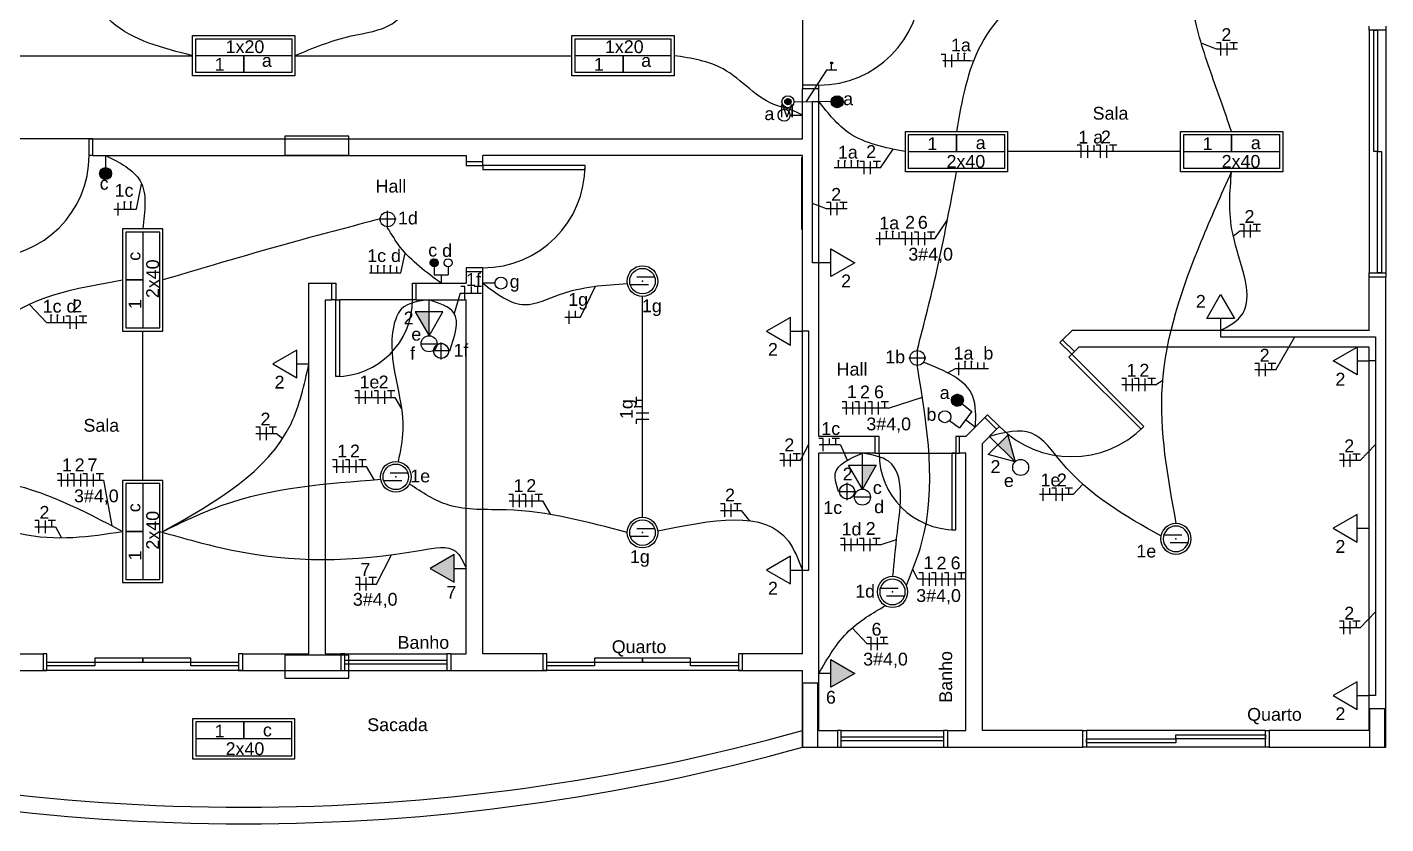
# Model space of a CAD drawing. Header units: millimetres. Extents: x 412 to 646, y 331 to 411.
# Drawn here: x 475.27 to 485.9, y 376.47 to 382.7 of the extents above; entities that cross this region are included whole.
import ezdxf
from ezdxf.enums import TextEntityAlignment as Align

# ---------------------------------------------------------------- set-up
doc = ezdxf.new("R2010")
doc.units = ezdxf.units.MM
for name, color, linetype in [('BASE', 8, 'Continuous'), ('Chamada', 4, 'Continuous'), ('E_LUMINO', 160, 'Continuous'), ('Elétrico', 5, 'Continuous'), ('Texto - Elétrica', 3, 'Continuous'), ('texto - elétrico', 3, 'Continuous')]:
    doc.layers.add(name, color=color, linetype=linetype)
doc.styles.add('ARIAL', font='arial.ttf')

# ---------------------------------------------------------------- blocks, each defined once
blk = doc.blocks.new('A$C3E3F6338')
for p, q in [((-0.067, -0.101), (-0.208, -0.101)), ((-0.017, -0.041), (-0.158, -0.041))]:
    blk.add_line(p, q)
for radius in [0.12, 0.1]:
    blk.add_circle((-0.113, -0.071), radius)
at = {"linetype": 'Continuous'}
blk.add_point((-0.113, -0.071), dxfattribs=at)

msp = doc.modelspace()

# ---------------------------------------------------------------- hatches: boundary and pattern name
at = {"layer": 'Elétrico'}
for points in [[(481.568682, 382.412827), (481.568682, 382.425327), (481.556182, 382.425327), (481.556182, 382.412827)], [(481.245573, 382.116346, 1), (481.195573, 382.116346, 1)], [(475.929395, 381.554016, 1), (475.835645, 381.554016, 1)], [(478.413187, 380.285089), (478.413189, 380.472585), (478.304937, 380.472584)], [(482.997291, 379.298804), (482.864711, 379.431383), (482.941257, 379.507927)], [(481.803231, 379.085089), (481.80323, 379.272585), (481.911481, 379.272584)]]:
    msp.add_hatch(color=256, dxfattribs=at).paths.add_polyline_path(points)
at = {"layer": 'Elétrico', "linetype": 'Continuous', "lineweight": -2}
for points in [[(481.605901, 382.163221), (481.605903, 382.116346), (481.559028, 382.116346), (481.559406, 382.12362), (481.563526, 382.136333), (481.568023, 382.144208), (481.573276, 382.150208), (481.58115, 382.156209), (481.5909, 382.160821), (481.600651, 382.162958), (481.605903, 382.162846)], [(481.605906, 382.163221), (481.605903, 382.116346), (481.652778, 382.116346), (481.652401, 382.12362), (481.648281, 382.136333), (481.643784, 382.144208), (481.638531, 382.150208), (481.630657, 382.156209), (481.620907, 382.160821), (481.611156, 382.162958), (481.605903, 382.162846)], [(481.605901, 382.069471), (481.605903, 382.116346), (481.559028, 382.116346), (481.559406, 382.109108), (481.563526, 382.096396), (481.568023, 382.088521), (481.573276, 382.08252), (481.58115, 382.076521), (481.5909, 382.071909), (481.600651, 382.069771), (481.605903, 382.069883)], [(481.605906, 382.069471), (481.605903, 382.116346), (481.652778, 382.116346), (481.652401, 382.109108), (481.648281, 382.096396), (481.643784, 382.088521), (481.638531, 382.08252), (481.630657, 382.076521), (481.620907, 382.071909), (481.611156, 382.069771), (481.605903, 382.069883)], [(478.45406, 380.887207), (478.451337, 380.887088), (478.448634, 380.886732), (478.445973, 380.886142), (478.443374, 380.885323), (478.440856, 380.88428), (478.438438, 380.883021), (478.43614, 380.881557), (478.433977, 380.879898), (478.431968, 380.878056), (478.430127, 380.876047), (478.428467, 380.873885), (478.427003, 380.871586), (478.425744, 380.869168), (478.424701, 380.86665), (478.423882, 380.864051), (478.423292, 380.86139), (478.422936, 380.858688), (478.422817, 380.855965), (478.422936, 380.853242), (478.423292, 380.85054), (478.423882, 380.847879), (478.424701, 380.845279), (478.425744, 380.842761), (478.427003, 380.840344), (478.428467, 380.838045), (478.430126, 380.835883), (478.431968, 380.833873), (478.433977, 380.832032), (478.43614, 380.830373), (478.438438, 380.828908), (478.440856, 380.82765), (478.443374, 380.826607), (478.445973, 380.825787), (478.448634, 380.825197), (478.451337, 380.824841), (478.45406, 380.824722), (478.454059, 380.855965)], [(478.45406, 380.824715), (478.456782, 380.824834), (478.459485, 380.825189), (478.462146, 380.825779), (478.464745, 380.826599), (478.467263, 380.827642), (478.469681, 380.8289), (478.471979, 380.830365), (478.474142, 380.832024), (478.476151, 380.833865), (478.477993, 380.835875), (478.479652, 380.838037), (478.481116, 380.840336), (478.482375, 380.842754), (478.483418, 380.845272), (478.484237, 380.847871), (478.484827, 380.850532), (478.485183, 380.853234), (478.485302, 380.855957), (478.485183, 380.85868), (478.484827, 380.861382), (478.484237, 380.864043), (478.483418, 380.866643), (478.482375, 380.869161), (478.481116, 380.871578), (478.479652, 380.873877), (478.477993, 380.876039), (478.476151, 380.878049), (478.474142, 380.87989), (478.471979, 380.881549), (478.469681, 380.883014), (478.467263, 380.884272), (478.464745, 380.885315), (478.462146, 380.886135), (478.459485, 380.886725), (478.456782, 380.887081), (478.45406, 380.8872), (478.454059, 380.855957)], [(482.583823, 379.752034), (482.5812, 379.748898), (482.578314, 379.746003), (482.575186, 379.74337), (482.571841, 379.741019), (482.568304, 379.738969), (482.564601, 379.737235), (482.560762, 379.735831), (482.556815, 379.734766), (482.55279, 379.73405), (482.548717, 379.733687), (482.544629, 379.73368), (482.540556, 379.73403), (482.536528, 379.734733), (482.532578, 379.735785), (482.528734, 379.737177), (482.525025, 379.738898), (482.521482, 379.740937), (482.518129, 379.743276), (482.514993, 379.745899), (482.512097, 379.748785), (482.509464, 379.751913), (482.507113, 379.755258), (482.505064, 379.758795), (482.50333, 379.762498), (482.501925, 379.766337), (482.500861, 379.770284), (482.500144, 379.774309), (482.499781, 379.778382), (482.499774, 379.78247), (482.500124, 379.786543), (482.500827, 379.790571), (482.501879, 379.794521), (482.503271, 379.798366), (482.504993, 379.802074), (482.507031, 379.805618), (482.50937, 379.80897), (482.546597, 379.780502)], [(482.509362, 379.808977), (482.511984, 379.812113), (482.51487, 379.815009), (482.517998, 379.817642), (482.521343, 379.819992), (482.52488, 379.822042), (482.528583, 379.823776), (482.532422, 379.825181), (482.536369, 379.826245), (482.540394, 379.826962), (482.544467, 379.827325), (482.548555, 379.827331), (482.552628, 379.826982), (482.556656, 379.826279), (482.560606, 379.825227), (482.56445, 379.823835), (482.568158, 379.822113), (482.571702, 379.820075), (482.575055, 379.817735), (482.578191, 379.815113), (482.581087, 379.812226), (482.58372, 379.809099), (482.58607, 379.805754), (482.58812, 379.802217), (482.589854, 379.798514), (482.591259, 379.794675), (482.592323, 379.790727), (482.59304, 379.786702), (482.593403, 379.78263), (482.59341, 379.778542), (482.59306, 379.774468), (482.592357, 379.770441), (482.591305, 379.76649), (482.589913, 379.762646), (482.588191, 379.758938), (482.586153, 379.755394), (482.583813, 379.752042), (482.546588, 379.780509)]]:
    msp.add_hatch(color=256, dxfattribs=at).paths.add_polyline_path(points)
at = {"layer": 'Elétrico'}
h = msp.add_hatch(color=256, dxfattribs=at)
h.paths.add_polyline_path([(478.60992, 378.572487), (478.422426, 378.464237), (478.560998, 378.384229), (478.609922, 378.384229)])
h.paths.add_polyline_path([(478.609922, 378.384229), (478.560998, 378.384229), (478.609923, 378.355982)])
h = msp.add_hatch(color=256, dxfattribs=at)
h.paths.add_polyline_path([(481.556498, 377.751551), (481.743993, 377.643301), (481.60542, 377.563294), (481.556496, 377.563294)])
h.paths.add_polyline_path([(481.556496, 377.563294), (481.60542, 377.563294), (481.556496, 377.535047)])

# ---------------------------------------------------------------- linework, layer by layer
at = {"layer": 'BASE'}
for p, q in [((481.333258, 383.076343), (481.333258, 382.216346)), ((481.333258, 381.826343), (481.333258, 382.216346)), ((481.463238, 382.216346), (481.333258, 382.216346)), ((481.463238, 379.496339), (481.463238, 382.216346)), ((475.783209, 381.826343), (474.923199, 381.826343)), ((475.783209, 381.826343), (481.333258, 381.826343)), ((475.783209, 381.696339), (475.783209, 381.826343)), ((475.783209, 381.696339), (478.70318, 381.696339)), ((478.70318, 381.696339), (478.70318, 381.646339)), ((478.83316, 381.646339), (478.70318, 381.646339)), ((481.333258, 381.696339), (478.83316, 381.696339)), ((478.83316, 381.646339), (478.83316, 381.696339)), ((481.32691, 381.680653), (481.32691, 381.116834)), ((481.333258, 377.796339), (481.333258, 381.696339)), ((481.333258, 377.796339), (481.333258, 381.696339)), ((478.70318, 380.786341), (478.70318, 380.696339)), ((478.83316, 380.786341), (478.70318, 380.786341)), ((478.83316, 377.796339), (478.83316, 380.786341)), ((477.473199, 377.796339), (477.473199, 380.696339)), ((477.473199, 380.696339), (477.65318, 380.696339)), ((477.65318, 380.566334), (477.65318, 380.696339)), ((478.31319, 380.696339), (478.70318, 380.696339)), ((478.31319, 380.566334), (478.31319, 380.696339)), ((485.768268, 380.326343), (485.768268, 380.746351)), ((485.768268, 380.746351), (485.898248, 380.746351)), ((485.898248, 377.066334), (485.898248, 380.746351)), ((477.60318, 377.796339), (477.60318, 380.566334)), ((477.60318, 380.566334), (477.65318, 380.566334)), ((478.31319, 380.566334), (477.71319, 380.566334)), ((478.31319, 380.566334), (478.70318, 380.566334)), ((478.70318, 377.796339), (478.70318, 380.566334)), ((483.369807, 380.252907), (483.443243, 380.326343)), ((485.768268, 380.326343), (483.443243, 380.326343)), ((483.461731, 380.160983), (483.369807, 380.252907)), ((483.461731, 380.160983), (483.497086, 380.196339)), ((485.768268, 380.196339), (483.497086, 380.196339)), ((485.768268, 377.196339), (485.768268, 380.196339)), ((482.613238, 379.496339), (482.761697, 379.644797)), ((482.853621, 379.552873), (482.761697, 379.644797)), ((481.903229, 379.496339), (481.463238, 379.496339)), ((481.903229, 379.366334), (481.903229, 379.496339)), ((482.613238, 379.496339), (482.563238, 379.496339)), ((482.563238, 379.366334), (482.563238, 379.496339)), ((482.743219, 379.442471), (482.853621, 379.552873)), ((482.743219, 377.196339), (482.743219, 379.442471)), ((481.463238, 377.196339), (481.463238, 379.366334)), ((481.903229, 379.366334), (481.463238, 379.366334)), ((481.903229, 379.366334), (482.563238, 379.366334)), ((482.613238, 379.366334), (482.563238, 379.366334)), ((482.613238, 377.196339), (482.613238, 379.366334)), ((481.463238, 377.196339), (481.463238, 379.066334)), ((474.873199, 377.796339), (475.393219, 377.796339)), ((475.393219, 377.796339), (475.393219, 377.666334)), ((476.953229, 377.796339), (477.473199, 377.796339)), ((476.953229, 377.796339), (476.953229, 377.666334)), ((477.60318, 377.796339), (477.723199, 377.796339)), ((477.723199, 377.796339), (477.723199, 377.666334)), ((478.583209, 377.796339), (478.70318, 377.796339)), ((478.583209, 377.796339), (478.583209, 377.666334)), ((479.303229, 377.796339), (478.83316, 377.796339)), ((479.303229, 377.796339), (479.303229, 377.666334)), ((481.333258, 377.796339), (480.863238, 377.796339)), ((480.863238, 377.796339), (480.863238, 377.666334)), ((474.548199, 377.666334), (475.393219, 377.666334)), ((476.953229, 377.666334), (475.393219, 377.666334)), ((476.953229, 377.666334), (477.723199, 377.666334)), ((478.583209, 377.666334), (479.303229, 377.666334)), ((480.863238, 377.666334), (479.303229, 377.666334)), ((480.863238, 377.666334), (481.333258, 377.666334)), ((481.333258, 377.066334), (481.333258, 377.666334)), ((481.333258, 377.066334), (481.333258, 377.666334)), ((481.463238, 377.196339), (481.608258, 377.196339)), ((481.608258, 377.196339), (481.608258, 377.066334)), ((482.468268, 377.196339), (482.613238, 377.196339)), ((482.468268, 377.196339), (482.468268, 377.066334)), ((483.525738, 377.196339), (482.743219, 377.196339)), ((483.525738, 377.196339), (483.525738, 377.066334)), ((485.768268, 377.196339), (484.985748, 377.196339)), ((484.985748, 377.196339), (484.985748, 377.066334)), ((481.333258, 377.066334), (481.608258, 377.066334)), ((482.468268, 377.066334), (483.525738, 377.066334)), ((484.985748, 377.066334), (485.898248, 377.066334))]:
    msp.add_line(p, q, dxfattribs=at)
at = {"layer": 'BASE', "linetype": 'Continuous'}
for p, q in [((485.768268, 382.676343), (485.768268, 380.776343)), ((485.898248, 382.676343), (485.898248, 380.776343)), ((477.75318, 377.796339), (478.55318, 377.796339)), ((477.75318, 377.666334), (478.55318, 377.666334)), ((481.638238, 377.196339), (482.438238, 377.196339)), ((484.955768, 377.196339), (483.555768, 377.196339)), ((481.638238, 377.066334), (482.438238, 377.066334)), ((484.955768, 377.066334), (483.555768, 377.066334))]:
    msp.add_line(p, q, dxfattribs=at)
for points in [[(485.898248, 382.706348), (485.898248, 382.676343), (485.768268, 382.676343), (485.768268, 382.706348)], [(481.463238, 382.216346), (481.463238, 382.246339), (481.333258, 382.246339), (481.333258, 382.216346)], [(475.783209, 381.696339), (475.75318, 381.696339), (475.75318, 381.826343), (475.783209, 381.826343)], [(478.70318, 381.646339), (478.70318, 381.616334), (478.83316, 381.616334), (478.83316, 381.646339)], [(478.83316, 380.786341), (478.83316, 380.816334), (478.70318, 380.816334), (478.70318, 380.786341)], [(485.768268, 380.746351), (485.768268, 380.776343), (485.898248, 380.776343), (485.898248, 380.746351)], [(477.65318, 380.696339), (477.68316, 380.696339), (477.68316, 380.566334), (477.65318, 380.566334)], [(478.31319, 380.566334), (478.28316, 380.566334), (478.28316, 380.696339), (478.31319, 380.696339)], [(483.369821, 380.252893), (483.348604, 380.231677), (483.440514, 380.139767), (483.461731, 380.160983)], [(482.853621, 379.552873), (482.874829, 379.574081), (482.782919, 379.665991), (482.761711, 379.644783)], [(481.903229, 379.366334), (481.933258, 379.366334), (481.933258, 379.496339), (481.903229, 379.496339)], [(482.563238, 379.496339), (482.533258, 379.496339), (482.533258, 379.366334), (482.563238, 379.366334)], [(475.393219, 377.666334), (475.423199, 377.666334), (475.423199, 377.796339), (475.393219, 377.796339)], [(476.953229, 377.796339), (476.923199, 377.796339), (476.923199, 377.666334), (476.953229, 377.666334)], [(477.723199, 377.666334), (477.75318, 377.666334), (477.75318, 377.796339), (477.723199, 377.796339)], [(478.583209, 377.796339), (478.55318, 377.796339), (478.55318, 377.666334), (478.583209, 377.666334)], [(479.303229, 377.666334), (479.333209, 377.666334), (479.333209, 377.796339), (479.303229, 377.796339)], [(480.863238, 377.796339), (480.833209, 377.796339), (480.833209, 377.666334), (480.863238, 377.666334)], [(481.608258, 377.066334), (481.638238, 377.066334), (481.638238, 377.196339), (481.608258, 377.196339)], [(482.468268, 377.196339), (482.438238, 377.196339), (482.438238, 377.066334), (482.468268, 377.066334)], [(483.525738, 377.196339), (483.555768, 377.196339), (483.555768, 377.066334), (483.525738, 377.066334)], [(484.985748, 377.066334), (484.955768, 377.066334), (484.955768, 377.196339), (484.985748, 377.196339)]]:
    msp.add_lwpolyline(points, dxfattribs=at)
for points in [[(485.833258, 382.676343), (485.833258, 381.726343), (485.803277, 381.726343), (485.803277, 382.676343), (485.833258, 382.676343)], [(485.863238, 381.726343), (485.863238, 380.776343), (485.833258, 380.776343), (485.833258, 381.726343), (485.863238, 381.726343)], [(478.83316, 381.616334), (478.83316, 381.586341), (479.63316, 381.586341), (479.63316, 381.616334), (478.83316, 381.616334)], [(477.68316, 380.566334), (477.71319, 380.566334), (477.71319, 379.966334), (477.68316, 379.966334), (477.68316, 380.566334)], [(483.440514, 380.139767), (483.419306, 380.118559), (483.984992, 379.552873), (484.0062, 379.574081), (483.440514, 380.139767)], [(482.533258, 379.366334), (482.503229, 379.366334), (482.503229, 378.766334), (482.533258, 378.766334), (482.533258, 379.366334)], [(475.423199, 377.731336), (475.798199, 377.731336), (475.798199, 377.701331), (475.423199, 377.701331), (475.423199, 377.731336)], [(475.798199, 377.731336), (476.173199, 377.731336), (476.173199, 377.761341), (475.798199, 377.761341), (475.798199, 377.731336)], [(476.173199, 377.731336), (476.548199, 377.731336), (476.548199, 377.761341), (476.173199, 377.761341), (476.173199, 377.731336)], [(476.548199, 377.731336), (476.923199, 377.731336), (476.923199, 377.701331), (476.548199, 377.701331), (476.548199, 377.731336)], [(477.75318, 377.746339), (478.55318, 377.746339), (478.55318, 377.716334), (477.75318, 377.716334), (477.75318, 377.746339)], [(479.333209, 377.731336), (479.708209, 377.731336), (479.708209, 377.701331), (479.333209, 377.701331), (479.333209, 377.731336)], [(479.708209, 377.731336), (480.083209, 377.731336), (480.083209, 377.761341), (479.708209, 377.761341), (479.708209, 377.731336)], [(480.083209, 377.731336), (480.458209, 377.731336), (480.458209, 377.761341), (480.083209, 377.761341), (480.083209, 377.731336)], [(480.458209, 377.731336), (480.833209, 377.731336), (480.833209, 377.701331), (480.458209, 377.701331), (480.458209, 377.731336)], [(481.638238, 377.146339), (482.438238, 377.146339), (482.438238, 377.116334), (481.638238, 377.116334), (481.638238, 377.146339)], [(484.955768, 377.131336), (484.255768, 377.131336), (484.255768, 377.161341), (484.955768, 377.161341), (484.955768, 377.131336)], [(484.255768, 377.101331), (483.555768, 377.101331), (483.555768, 377.131336), (484.255768, 377.131336), (484.255768, 377.101331)]]:
    msp.add_lwpolyline(points, close=True, dxfattribs=at)
at = {"layer": 'BASE'}
for points in [[(477.784729, 381.697334), (477.784729, 381.772334), (477.784729, 381.847334), (477.534729, 381.847334), (477.284729, 381.847334), (477.284729, 381.772334), (477.284729, 381.697334), (477.534729, 381.697334), (477.784729, 381.697334)], [(477.784729, 377.606334), (477.784729, 377.696334), (477.784729, 377.786334), (477.534729, 377.786334), (477.284729, 377.786334), (477.284729, 377.696334), (477.284729, 377.606334), (477.534729, 377.606334), (477.784729, 377.606334)], [(481.335228, 377.066334), (481.395228, 377.066334), (481.455228, 377.066334), (481.455228, 377.316334), (481.455228, 377.566334), (481.395228, 377.566334), (481.335228, 377.566334), (481.335228, 377.316334), (481.335228, 377.066334)], [(485.770728, 377.066334), (485.830728, 377.066334), (485.890728, 377.066334), (485.890728, 377.216334), (485.890728, 377.366334), (485.830728, 377.366334), (485.770728, 377.366334), (485.770728, 377.216334), (485.770728, 377.066334)]]:
    msp.add_lwpolyline(points, close=True, dxfattribs=at)
at = {"layer": 'BASE', "linetype": 'Continuous'}
for centre, radius, start, end in [((481.463238, 383.046339), 0.8, 270, 0), ((474.95318, 381.696339), 0.8, 270, 0), ((478.83316, 381.616334), 0.8, 270, 0), ((477.68316, 380.566334), 0.6, 270, 0), ((483.440514, 380.139767), 0.8, 225, 315), ((482.533258, 379.366334), 0.6, 180, 270)]:
    msp.add_arc(centre, radius, start, end, dxfattribs=at)
at = {"layer": 'BASE'}
for centre, radius, start, end in [((476.963238, 392.810318), 16.213989, 254.3642011, 285.6357989), ((476.963238, 392.680555), 16.214226, 254.364441, 285.635559)]:
    msp.add_arc(centre, radius, start, end, dxfattribs=at)
at = {"layer": 'Chamada'}
for p, q in [((484.574531, 382.527001), (484.453759, 382.574865)), ((481.521808, 382.362805), (481.363238, 382.116695)), ((482.643574, 382.436711), (482.673668, 382.438852)), ((481.945847, 381.598117), (482.044154, 381.744939)), ((476.124559, 381.275468), (476.164468, 381.471843)), ((481.521808, 381.277324), (481.413238, 381.320352)), ((482.370035, 381.04437), (482.468343, 381.191191)), ((484.755377, 381.10431), (484.705016, 381.062896)), ((478.190876, 380.776495), (478.227113, 380.932444)), ((479.598674, 380.42938), (479.715398, 380.672373)), ((478.654999, 380.619329), (478.609162, 380.459811)), ((475.419286, 380.389359), (475.284016, 380.531491)), ((485.03663, 380.01905), (485.187011, 380.276343)), ((482.530239, 380.025711), (482.470746, 379.994736)), ((484.097492, 379.90131), (484.153255, 379.938504)), ((478.145073, 379.803107), (478.197407, 379.714276)), ((482.007464, 379.718304), (482.272562, 379.803553)), ((477.219498, 379.519396), (477.267896, 379.481069)), ((481.319069, 379.311179), (481.383258, 379.436363)), ((481.63193, 379.431178), (481.685056, 379.310784)), ((485.698478, 379.30957), (485.818268, 379.433311)), ((477.920816, 379.263057), (477.983863, 379.156043)), ((475.866845, 379.154611), (475.930266, 378.798878)), ((483.451866, 379.04246), (483.528414, 379.12278)), ((483.451866, 379.04246), (483.528414, 379.12278)), ((479.300038, 378.99272), (479.363085, 378.885706)), ((480.854809, 378.918686), (480.917856, 378.8385)), ((475.490038, 378.789241), (475.538436, 378.705091)), ((481.942271, 378.649413), (482.070168, 378.692082)), ((478.001024, 378.342595), (478.1182, 378.571119)), ((482.237829, 378.379614), (482.197353, 378.456748)), ((485.698478, 378.000885), (485.818268, 378.124625)), ((481.841607, 377.874831), (481.72443, 377.999592))]:
    msp.add_line(p, q, dxfattribs=at)
at = {"layer": 'Chamada', "linetype": 'Continuous'}
for p, q in [((484.737024, 382.527001), (484.574531, 382.527001)), ((481.603055, 382.362805), (481.521808, 382.362805)), ((482.643574, 382.436711), (482.432919, 382.436711)), ((481.945847, 381.598117), (481.583353, 381.598117)), ((475.946293, 381.275468), (476.124559, 381.275468)), ((481.684302, 381.277324), (481.521808, 381.277324)), ((484.917871, 381.10431), (484.755377, 381.10431)), ((482.370035, 381.04437), (481.907542, 381.04437)), ((477.947058, 380.776495), (478.190876, 380.776495)), ((478.654999, 380.619329), (478.823085, 380.619329)), ((475.419286, 380.389359), (475.734836, 380.389359)), ((479.47483, 380.42938), (479.598674, 380.42938)), ((482.790088, 380.025711), (482.530239, 380.025711)), ((485.03663, 380.01905), (484.874136, 380.01905)), ((484.097492, 379.90131), (483.833133, 379.90131)), ((477.832579, 379.803107), (478.145073, 379.803107)), ((482.007464, 379.718304), (481.64497, 379.718304)), ((477.057005, 379.519396), (477.219498, 379.519396)), ((481.63193, 379.431178), (481.466168, 379.431178)), ((477.660032, 379.263057), (477.920816, 379.263057)), ((481.156575, 379.311179), (481.319069, 379.311179)), ((485.698478, 379.30957), (485.535984, 379.30957)), ((475.506062, 379.154611), (475.866845, 379.154611)), ((479.039254, 378.99272), (479.300038, 378.99272)), ((483.451866, 379.04246), (483.189372, 379.04246)), ((483.451866, 379.04246), (483.189372, 379.04246)), ((480.692315, 378.918686), (480.854809, 378.918686)), ((475.327544, 378.789241), (475.490038, 378.789241)), ((481.942271, 378.649413), (481.631861, 378.649413)), ((477.83853, 378.342595), (478.001024, 378.342595)), ((482.606853, 378.379614), (482.237829, 378.379614)), ((485.698478, 378.000885), (485.535984, 378.000885)), ((482.0041, 377.874831), (481.841607, 377.874831))]:
    msp.add_line(p, q, dxfattribs=at)
at = {"layer": 'E_LUMINO'}
for p, q in [((478.155015, 381.196339), (478.021364, 381.196339)), ((478.08819, 381.129513), (478.08819, 381.263164)), ((478.08819, 381.129513), (478.08819, 381.263164)), ((478.50754, 380.099508), (478.50754, 380.233159)), ((478.50754, 380.099508), (478.50754, 380.233159)), ((478.574365, 380.166334), (478.440714, 380.166334)), ((482.167053, 380.111341), (482.300704, 380.111341)), ((482.233878, 380.044516), (482.233878, 380.178167)), ((482.233878, 380.044516), (482.233878, 380.178167)), ((481.617053, 379.066334), (481.750704, 379.066334)), ((481.683878, 378.999508), (481.683878, 379.133159)), ((481.683878, 378.999508), (481.683878, 379.133159))]:
    msp.add_line(p, q, dxfattribs=at)
for points in [[(477.363238, 382.318843), (476.563238, 382.318843), (476.563238, 382.633843), (477.363238, 382.633843)], [(477.338238, 382.343843), (476.588238, 382.343843), (476.588238, 382.608843), (477.338238, 382.608843)], [(480.330743, 382.318843), (479.530743, 382.318843), (479.530743, 382.633843), (480.330743, 382.633843)], [(480.305743, 382.343843), (479.555743, 382.343843), (479.555743, 382.608843), (480.305743, 382.608843)], [(482.139496, 381.883843), (482.939496, 381.883843), (482.939496, 381.568843), (482.139496, 381.568843)], [(482.164496, 381.858843), (482.914496, 381.858843), (482.914496, 381.593843), (482.164496, 381.593843)], [(484.29201, 381.883843), (485.09201, 381.883843), (485.09201, 381.568843), (484.29201, 381.568843)], [(484.31701, 381.858843), (485.06701, 381.858843), (485.06701, 381.593843), (484.31701, 381.593843)], [(476.015699, 381.121339), (476.015699, 380.321339), (476.330699, 380.321339), (476.330699, 381.121339)], [(476.040699, 381.096339), (476.040699, 380.346339), (476.305699, 380.346339), (476.305699, 381.096339)], [(476.015699, 379.15384), (476.015699, 378.35384), (476.330699, 378.35384), (476.330699, 379.15384)], [(476.040699, 379.12884), (476.040699, 378.37884), (476.305699, 378.37884), (476.305699, 379.12884)], [(477.363238, 377.288832), (476.563238, 377.288832), (476.563238, 376.973832), (477.363238, 376.973832)], [(477.338238, 377.263832), (476.588238, 377.263832), (476.588238, 376.998832), (477.338238, 376.998832)]]:
    msp.add_lwpolyline(points, close=True, dxfattribs=at)
for points in [[(477.338238, 382.476343), (476.963238, 382.476343), (476.963238, 382.343843), (476.963238, 382.476343), (476.588238, 382.476343)], [(480.305743, 382.476343), (479.930743, 382.476343), (479.930743, 382.343843), (479.930743, 382.476343), (479.555743, 382.476343)], [(482.164496, 381.726343), (482.539496, 381.726343), (482.539496, 381.858843), (482.539496, 381.726343), (482.914496, 381.726343)], [(484.31701, 381.726343), (484.69201, 381.726343), (484.69201, 381.858843), (484.69201, 381.726343), (485.06701, 381.726343)], [(476.173199, 381.096339), (476.173199, 380.721339), (476.040699, 380.721339), (476.173199, 380.721339), (476.173199, 380.346339)], [(476.173199, 379.12884), (476.173199, 378.75384), (476.040699, 378.75384), (476.173199, 378.75384), (476.173199, 378.37884)], [(477.338238, 377.131332), (476.963238, 377.131332), (476.963238, 377.263832), (476.963238, 377.131332), (476.588238, 377.131332)]]:
    msp.add_lwpolyline(points, dxfattribs=at)
for centre in [(478.08819, 381.196339), (478.088834, 381.196339), (478.50754, 380.166334), (478.508185, 380.166334), (482.233234, 380.111341), (482.233878, 380.111341), (481.683234, 379.066334), (481.683878, 379.066334)]:
    msp.add_circle(centre, 0.058005, dxfattribs=at)
at = {"layer": 'Elétrico', "linetype": 'Continuous'}
for p, q in [((484.607861, 382.577001), (484.574531, 382.577001)), ((484.607861, 382.477001), (484.607861, 382.577001)), ((484.657861, 382.477001), (484.657861, 382.577001)), ((484.737024, 382.577001), (484.678697, 382.577001)), ((484.707861, 382.527001), (484.707861, 382.577001)), ((482.452496, 382.486711), (482.419166, 382.486711)), ((482.452496, 382.386711), (482.452496, 382.486711)), ((482.502496, 382.386711), (482.502496, 382.486711)), ((482.552496, 382.436688), (482.552496, 382.486711)), ((482.602496, 382.436666), (482.602496, 382.486688)), ((481.562432, 382.362805), (481.562432, 382.412827)), ((483.515753, 381.776343), (483.482423, 381.776343)), ((483.515753, 381.676343), (483.515753, 381.776343)), ((483.565753, 381.676343), (483.565753, 381.776343)), ((483.615753, 381.726343), (483.615753, 381.776343)), ((483.665753, 381.776343), (483.632423, 381.776343)), ((483.665753, 381.676343), (483.665753, 381.776343)), ((483.715753, 381.676343), (483.715753, 381.776343)), ((483.794917, 381.776343), (483.736589, 381.776343)), ((483.765753, 381.726343), (483.765753, 381.776343)), ((481.616683, 381.598117), (481.616683, 381.64814)), ((481.666683, 381.598095), (481.666683, 381.648117)), ((481.716683, 381.598117), (481.716683, 381.64814)), ((481.766683, 381.598095), (481.766683, 381.648117)), ((481.816683, 381.648117), (481.783353, 381.648117)), ((481.816683, 381.548117), (481.816683, 381.648117)), ((481.866683, 381.548117), (481.866683, 381.648117)), ((481.945847, 381.648117), (481.887519, 381.648117)), ((481.916683, 381.598117), (481.916683, 381.648117)), ((475.979623, 381.225468), (475.979623, 381.325468)), ((476.029623, 381.275468), (476.029623, 381.325468)), ((476.029623, 381.275468), (476.029623, 381.325468)), ((476.079623, 381.275468), (476.079623, 381.325468)), ((481.555138, 381.327324), (481.521808, 381.327324)), ((481.555138, 381.227324), (481.555138, 381.327324)), ((481.605138, 381.227324), (481.605138, 381.327324)), ((481.684302, 381.327324), (481.625975, 381.327324)), ((481.655138, 381.277324), (481.655138, 381.327324)), ((481.940872, 380.99437), (481.940872, 381.09437)), ((481.990872, 381.04437), (481.990872, 381.094392)), ((482.040872, 381.044347), (482.040872, 381.09437)), ((482.090872, 381.044347), (482.090872, 381.09437)), ((482.140872, 381.09437), (482.107542, 381.09437)), ((482.140872, 380.99437), (482.140872, 381.09437)), ((482.190872, 380.99437), (482.190872, 381.09437)), ((482.240872, 381.09437), (482.207542, 381.09437)), ((482.240872, 380.99437), (482.240872, 381.09437)), ((482.290872, 380.99437), (482.290872, 381.09437)), ((482.370035, 381.09437), (482.311708, 381.09437)), ((482.340872, 381.04437), (482.340872, 381.09437)), ((484.788707, 381.15431), (484.755377, 381.15431)), ((484.788707, 381.05431), (484.788707, 381.15431)), ((484.838707, 381.05431), (484.838707, 381.15431)), ((484.917871, 381.15431), (484.859543, 381.15431)), ((484.888707, 381.10431), (484.888707, 381.15431)), ((481.556987, 380.856342), (481.463238, 380.856342)), ((477.961687, 380.776495), (477.961687, 380.826495)), ((478.011687, 380.776495), (478.011687, 380.826495)), ((478.061687, 380.776495), (478.061687, 380.826495)), ((478.111687, 380.776495), (478.111687, 380.826495)), ((478.161687, 380.776495), (478.161687, 380.826495)), ((478.693921, 380.669329), (478.660591, 380.669329)), ((478.693921, 380.569329), (478.693921, 380.669329)), ((478.743921, 380.619329), (478.743921, 380.669329)), ((478.823085, 380.669329), (478.764757, 380.669329)), ((478.793921, 380.619329), (478.793921, 380.669329)), ((478.413187, 380.285089), (478.41319, 380.566334)), ((475.455672, 380.389359), (475.455672, 380.439359)), ((475.505672, 380.389359), (475.505672, 380.439359)), ((475.555672, 380.389359), (475.555672, 380.439359)), ((475.605672, 380.439359), (475.572342, 380.439359)), ((475.605672, 380.339359), (475.605672, 380.439359)), ((475.655672, 380.339359), (475.655672, 380.439359)), ((475.734836, 380.439359), (475.676508, 380.439359)), ((475.705672, 380.389359), (475.705672, 380.439359)), ((479.50816, 380.37938), (479.50816, 380.47938)), ((479.55816, 380.42938), (479.55816, 380.47938)), ((484.605756, 380.420092), (484.605756, 380.326343)), ((481.239509, 380.32057), (481.333258, 380.32057)), ((477.379451, 380.064478), (477.473199, 380.064478)), ((482.556758, 379.975711), (482.556758, 380.075711)), ((482.606758, 380.025711), (482.606758, 380.075734)), ((482.656758, 380.025689), (482.656758, 380.075711)), ((482.706758, 380.025689), (482.706758, 380.075711)), ((482.756758, 380.025689), (482.756758, 380.075711)), ((484.907466, 380.06905), (484.874136, 380.06905)), ((484.907466, 379.96905), (484.907466, 380.06905)), ((484.957466, 379.96905), (484.957466, 380.06905)), ((485.03663, 380.06905), (484.978302, 380.06905)), ((485.007466, 380.01905), (485.007466, 380.06905)), ((485.674519, 380.087653), (485.768268, 380.087653)), ((483.866463, 379.95131), (483.833133, 379.95131)), ((483.866463, 379.85131), (483.866463, 379.95131)), ((483.916463, 379.85131), (483.916463, 379.95131)), ((483.966463, 379.95131), (483.933133, 379.95131)), ((483.966463, 379.85131), (483.966463, 379.95131)), ((484.016463, 379.85131), (484.016463, 379.95131)), ((484.095627, 379.95131), (484.037299, 379.95131)), ((484.066463, 379.90131), (484.066463, 379.95131)), ((477.865909, 379.853107), (477.832579, 379.853107)), ((477.865909, 379.753107), (477.865909, 379.853107)), ((477.915909, 379.753107), (477.915909, 379.853107)), ((477.965909, 379.803107), (477.965909, 379.853107)), ((478.015909, 379.853107), (477.982579, 379.853107)), ((478.015909, 379.753107), (478.015909, 379.853107)), ((478.065909, 379.753107), (478.065909, 379.853107)), ((478.145073, 379.853107), (478.086745, 379.853107)), ((478.115909, 379.803107), (478.115909, 379.853107)), ((480.033209, 379.808004), (480.033209, 379.749676)), ((480.083209, 379.77884), (480.033209, 379.77884)), ((480.083209, 379.72884), (480.033209, 379.72884)), ((481.6783, 379.768304), (481.64497, 379.768304)), ((481.6783, 379.668304), (481.6783, 379.768304)), ((481.7283, 379.668304), (481.7283, 379.768304)), ((481.7783, 379.768304), (481.74497, 379.768304)), ((481.7783, 379.668304), (481.7783, 379.768304)), ((481.8283, 379.668304), (481.8283, 379.768304)), ((481.8783, 379.768304), (481.84497, 379.768304)), ((481.8783, 379.668304), (481.8783, 379.768304)), ((481.9283, 379.668304), (481.9283, 379.768304)), ((482.007464, 379.768304), (481.949136, 379.768304)), ((481.9783, 379.718304), (481.9783, 379.768304)), ((480.133209, 379.67884), (480.033209, 379.67884)), ((480.133209, 379.62884), (480.033209, 379.62884)), ((480.033209, 379.62884), (480.033209, 379.59551)), ((477.090335, 379.569396), (477.057005, 379.569396)), ((477.090335, 379.469396), (477.090335, 379.569396)), ((477.140335, 379.469396), (477.140335, 379.569396)), ((477.219498, 379.569396), (477.161171, 379.569396)), ((477.190335, 379.519396), (477.190335, 379.569396)), ((481.495332, 379.481178), (481.462002, 379.481178)), ((481.495332, 379.381178), (481.495332, 379.481178)), ((481.545332, 379.431178), (481.545332, 379.481178)), ((481.624495, 379.481178), (481.566168, 379.481178)), ((481.595332, 379.431178), (481.595332, 379.481178)), ((482.997291, 379.298804), (482.79842, 379.497672)), ((477.691652, 379.313057), (477.658322, 379.313057)), ((477.691652, 379.213057), (477.691652, 379.313057)), ((477.741652, 379.213057), (477.741652, 379.313057)), ((477.791652, 379.313057), (477.758322, 379.313057)), ((477.791652, 379.213057), (477.791652, 379.313057)), ((477.841652, 379.213057), (477.841652, 379.313057)), ((477.920816, 379.313057), (477.862488, 379.313057)), ((477.891652, 379.263057), (477.891652, 379.313057)), ((481.189905, 379.361179), (481.156575, 379.361179)), ((481.189905, 379.261179), (481.189905, 379.361179)), ((481.239905, 379.261179), (481.239905, 379.361179)), ((481.319069, 379.361179), (481.260742, 379.361179)), ((481.289905, 379.311179), (481.289905, 379.361179)), ((481.803231, 379.085089), (481.803229, 379.366334)), ((485.569314, 379.35957), (485.535984, 379.35957)), ((485.569314, 379.25957), (485.569314, 379.35957)), ((485.619314, 379.25957), (485.619314, 379.35957)), ((485.698478, 379.35957), (485.64015, 379.35957)), ((485.669314, 379.30957), (485.669314, 379.35957)), ((475.537681, 379.204611), (475.504351, 379.204611)), ((475.537681, 379.104611), (475.537681, 379.204611)), ((475.587681, 379.104611), (475.587681, 379.204611)), ((475.637681, 379.204611), (475.604351, 379.204611)), ((475.637681, 379.104611), (475.637681, 379.204611)), ((475.687681, 379.104611), (475.687681, 379.204611)), ((475.737681, 379.204611), (475.704351, 379.204611)), ((475.737681, 379.104611), (475.737681, 379.204611)), ((475.787681, 379.104611), (475.787681, 379.204611)), ((475.866845, 379.204611), (475.808518, 379.204611)), ((475.837681, 379.154611), (475.837681, 379.204611)), ((483.218536, 378.99246), (483.218536, 379.09246)), ((483.218536, 379.04246), (483.218536, 379.09246)), ((483.268536, 379.04246), (483.268536, 379.09246)), ((483.318536, 379.09246), (483.285206, 379.09246)), ((483.318536, 378.99246), (483.318536, 379.09246)), ((483.318536, 378.99246), (483.318536, 379.09246)), ((483.368536, 378.99246), (483.368536, 379.09246)), ((483.368536, 379.04246), (483.368536, 379.09246)), ((483.4477, 379.09246), (483.389372, 379.09246)), ((483.418536, 379.04246), (483.418536, 379.09246)), ((479.070874, 379.04272), (479.037544, 379.04272)), ((479.070874, 378.94272), (479.070874, 379.04272)), ((479.120874, 378.94272), (479.120874, 379.04272)), ((479.170874, 379.04272), (479.137544, 379.04272)), ((479.170874, 378.94272), (479.170874, 379.04272)), ((479.220874, 378.94272), (479.220874, 379.04272)), ((479.300038, 379.04272), (479.24171, 379.04272)), ((479.270874, 378.99272), (479.270874, 379.04272)), ((480.725645, 378.968686), (480.692315, 378.968686)), ((480.725645, 378.868686), (480.725645, 378.968686)), ((480.775645, 378.868686), (480.775645, 378.968686)), ((480.854809, 378.968686), (480.796481, 378.968686)), ((480.825645, 378.918686), (480.825645, 378.968686)), ((475.360874, 378.839241), (475.327544, 378.839241)), ((475.360874, 378.739241), (475.360874, 378.839241)), ((475.410874, 378.739241), (475.410874, 378.839241)), ((475.490038, 378.839241), (475.43171, 378.839241)), ((475.460874, 378.789241), (475.460874, 378.839241)), ((485.674519, 378.778968), (485.768268, 378.778968)), ((481.665191, 378.699413), (481.631861, 378.699413)), ((481.665191, 378.599413), (481.665191, 378.699413)), ((481.715191, 378.599413), (481.715191, 378.699413)), ((481.765191, 378.649413), (481.765191, 378.699413)), ((481.813107, 378.699413), (481.779777, 378.699413)), ((481.813107, 378.599413), (481.813107, 378.699413)), ((481.863107, 378.599413), (481.863107, 378.699413)), ((481.942271, 378.699413), (481.883944, 378.699413)), ((481.913107, 378.649413), (481.913107, 378.699413)), ((478.609921, 378.464234), (478.70367, 378.464234)), ((481.239509, 378.452149), (481.333258, 378.452149)), ((482.27769, 378.429614), (482.24436, 378.429614)), ((482.27769, 378.329614), (482.27769, 378.429614)), ((482.32769, 378.329614), (482.32769, 378.429614)), ((482.37769, 378.429614), (482.34436, 378.429614)), ((482.37769, 378.329614), (482.37769, 378.429614)), ((482.42769, 378.329614), (482.42769, 378.429614)), ((482.47769, 378.429614), (482.44436, 378.429614)), ((482.47769, 378.329614), (482.47769, 378.429614)), ((482.52769, 378.329614), (482.52769, 378.429614)), ((482.606853, 378.429614), (482.548526, 378.429614)), ((482.57769, 378.379614), (482.57769, 378.429614)), ((477.87186, 378.392595), (477.83853, 378.392595)), ((477.87186, 378.292595), (477.87186, 378.392595)), ((477.92186, 378.292595), (477.92186, 378.392595)), ((478.001024, 378.392595), (477.942696, 378.392595)), ((477.97186, 378.342595), (477.97186, 378.392595)), ((485.569314, 378.050885), (485.535984, 378.050885)), ((485.569314, 377.950885), (485.569314, 378.050885)), ((485.619314, 377.950885), (485.619314, 378.050885)), ((485.698478, 378.050885), (485.64015, 378.050885)), ((485.669314, 378.000885), (485.669314, 378.050885)), ((481.87077, 377.924831), (481.83744, 377.924831)), ((481.87077, 377.824831), (481.87077, 377.924831)), ((481.92077, 377.824831), (481.92077, 377.924831)), ((481.999934, 377.924831), (481.941607, 377.924831)), ((481.97077, 377.874831), (481.97077, 377.924831)), ((481.556497, 377.643299), (481.462748, 377.643299)), ((485.674519, 377.470283), (485.768268, 377.470283))]:
    msp.add_line(p, q, dxfattribs=at)
at = {"layer": 'Elétrico'}
for p, q in [((474.395734, 382.476343), (476.563238, 382.476343)), ((477.363238, 382.476343), (479.530743, 382.476343)), ((480.083209, 378.86509), (480.083209, 380.592589)), ((478.350687, 380.22259), (478.475687, 380.222588)), ((481.383258, 380.32057), (481.333258, 380.32057)), ((481.383258, 378.452149), (481.383258, 380.32057)), ((481.865732, 379.02259), (481.740732, 379.022588)), ((481.333258, 378.452149), (481.383258, 378.452149))]:
    msp.add_line(p, q, dxfattribs=at)
at = {"layer": 'Elétrico', "linetype": 'Continuous', "lineweight": -2}
for p, q in [((481.605903, 382.163221), (481.605903, 382.069471)), ((481.267448, 382.116346), (481.413238, 382.116695)), ((481.559028, 382.116346), (481.463238, 382.116695)), ((481.237468, 382.010996), (481.333258, 382.011345)), ((475.88286, 381.600549), (475.883209, 381.696339)), ((478.454059, 380.824589), (478.454059, 380.760586)), ((478.454059, 380.760586), (478.562309, 380.760586)), ((478.508185, 380.760586), (478.508185, 380.696339)), ((478.562309, 380.824589), (478.562309, 380.760586)), ((478.92895, 380.696688), (478.83316, 380.696339)), ((482.660234, 379.693601), (482.561597, 379.564618)), ((482.583973, 379.75192), (482.660234, 379.693601)), ((482.485336, 379.622937), (482.561597, 379.564618)), ((482.610915, 379.629109), (482.687468, 379.570568))]:
    msp.add_line(p, q, dxfattribs=at)
at = {"layer": 'Elétrico', "linetype": 'Continuous', "lineweight": 0}
for p, q in [((478.454059, 380.855965), (478.45406, 380.887207)), ((478.454059, 380.855957), (478.45406, 380.8872)), ((478.454059, 380.855965), (478.45406, 380.824722)), ((478.454059, 380.855957), (478.45406, 380.824715)), ((482.546588, 379.780509), (482.583813, 379.752042)), ((482.546597, 379.780502), (482.583823, 379.752034))]:
    msp.add_line(p, q, dxfattribs=at)
at = {"layer": 'Elétrico'}
msp.add_lwpolyline([(481.568682, 382.412827), (481.556182, 382.412827), (481.556182, 382.425327), (481.568682, 382.425327)], close=True, dxfattribs=at)
for points in [[(481.463238, 380.856342), (481.413238, 380.856342), (481.413238, 382.116695), (481.463238, 382.116695)], [(484.605755, 380.326343), (484.605755, 380.276343), (485.768268, 380.276343), (485.818268, 380.276343), (485.818268, 380.087653), (485.768268, 380.087653)], [(485.818268, 380.087653), (485.818268, 378.778968), (485.818268, 377.470283), (485.768268, 377.470283)]]:
    msp.add_lwpolyline(points, dxfattribs=at)
at = {"layer": 'Elétrico', "linetype": 'Continuous'}
for points in [[(481.556988, 380.964595), (481.744483, 380.856345), (481.556986, 380.74809), (481.556988, 380.964595, -1.732025404)], [(484.497503, 380.420093), (484.605753, 380.607588), (484.714008, 380.420091), (484.497503, 380.420093, -1.732025404)], [(478.304937, 380.472584), (478.413187, 380.285089), (478.521442, 380.472586), (478.304937, 380.472584, 1.732025404)], [(481.239508, 380.428822), (481.052013, 380.320572), (481.239511, 380.212317), (481.239508, 380.428822, 1.732025404)], [(477.379449, 380.17273), (477.191955, 380.06448), (477.379452, 379.956225), (477.379449, 380.17273, 1.732025404)], [(485.674518, 379.979401), (485.487023, 380.087651), (485.674521, 380.195906), (485.674518, 379.979401, -1.732025404)], [(482.941257, 379.507927), (482.997291, 379.298804), (482.788163, 379.354837), (482.941257, 379.507927, -1.732025404)], [(481.911481, 379.272584), (481.803231, 379.085089), (481.694976, 379.272586), (481.911481, 379.272584, -1.732025404)], [(485.674518, 378.88722), (485.487023, 378.77897), (485.674521, 378.670716), (485.674518, 378.88722, 1.732025404)], [(478.60992, 378.572487), (478.422426, 378.464237), (478.609923, 378.355982), (478.60992, 378.572487, 1.732025404)], [(481.239508, 378.560402), (481.052013, 378.452152), (481.239511, 378.343897), (481.239508, 378.560402, 1.732025404)], [(481.556498, 377.751551), (481.743993, 377.643301), (481.556496, 377.535047), (481.556498, 377.751551, -1.732025404)], [(485.674518, 377.578535), (485.487023, 377.470285), (485.674521, 377.36203), (485.674518, 377.578535, 1.732025404)]]:
    msp.add_lwpolyline(points, format="xyb", dxfattribs=at)
for centre in [(482.552496, 382.492938), (482.602496, 382.492938), (481.616683, 381.654367), (481.666683, 381.654367), (481.716683, 381.654367), (481.766683, 381.654367), (476.029623, 381.331718), (476.079623, 381.331718), (481.990872, 381.10062), (482.040872, 381.10062), (477.961687, 380.832745), (478.011687, 380.832745), (478.061687, 380.832745), (478.111687, 380.832745), (475.455672, 380.445609), (475.505672, 380.445609), (482.606758, 380.081961), (482.656758, 380.081961)]:
    msp.add_circle(centre, 0.003125, dxfattribs=at)
at = {"layer": 'Elétrico', "linetype": 'Continuous', "lineweight": -2}
for centre, radius in [((481.220573, 382.116346), 0.046875), ((481.220573, 382.116346), 0.025), ((481.605903, 382.116346), 0.046875), ((481.190593, 382.010996), 0.046875), ((475.88252, 381.554016), 0.046875), ((478.454059, 380.855839), 0.03125), ((478.562309, 380.855839), 0.03125), ((478.975482, 380.697028), 0.046875), ((478.413187, 380.222589), 0.0625), ((482.546738, 379.780395), 0.046875), ((482.448101, 379.651412), 0.046875), ((483.041486, 379.25461), 0.0625), ((481.803232, 379.022589), 0.0625)]:
    msp.add_circle(centre, radius, dxfattribs=at)
at = {"layer": 'Elétrico', "linetype": 'Continuous', "lineweight": 0}
for centre, radius, start, end in [((478.454059, 380.855965), 0.031242, 89.9998461, 270.0001553), ((478.454059, 380.855957), 0.031242, 270.0001553, 89.9998461), ((482.546597, 379.780502), 0.046864, 142.594019, 322.5937098), ((482.546588, 379.780509), 0.046863, 322.5937098, 142.594019)]:
    msp.add_arc(centre, radius, start, end, dxfattribs=at)
at = {"layer": 'Elétrico'}
for points in [[(476.563238, 382.476343), (475.931975, 382.73948), (475.61912, 383.237794), (475.398248, 383.77733)], [(477.363238, 382.476343), (477.803903, 382.631174), (478.123241, 382.725398), (478.357422, 383.123571), (478.528229, 383.77733)], [(483.228277, 383.126343), (482.731368, 382.56443), (482.539496, 381.883843)], [(484.69201, 381.883843), (484.528857, 382.346178), (484.390111, 382.848097), (484.404322, 383.07532), (484.592511, 383.176343)], [(481.333258, 382.011345), (481.211831, 382.064194), (481.140327, 382.083863), (480.713182, 382.372554), (480.330743, 382.476343)], [(482.139496, 381.726343), (481.699371, 381.87096), (481.463238, 382.116695)], [(484.29201, 381.726343), (482.939496, 381.726343)], [(475.883209, 381.696339), (476.152315, 381.496241), (476.173199, 381.121339)], [(482.233878, 380.178167), (482.385227, 380.79176), (482.539496, 381.568843)], [(484.258615, 378.816304), (484.150023, 379.896205), (484.454057, 381.022933), (484.69201, 381.568843)], [(484.258615, 378.816304), (484.150023, 379.896205), (484.454057, 381.022933), (484.69201, 381.568843)], [(484.605755, 380.326343), (484.759915, 380.432671), (484.700455, 381.083916), (484.69201, 381.568843)], [(478.021364, 381.196339), (477.378507, 381.025395), (476.330699, 380.721339)], [(478.508185, 380.696339), (478.187873, 380.978954), (478.08819, 381.129513)], [(474.873199, 380.206336), (475.021506, 380.361854), (476.015699, 380.721339)], [(478.83316, 380.696339), (479.163086, 380.528921), (479.433503, 380.608083), (479.964732, 380.693532)], [(478.41319, 380.566334), (478.195206, 380.492191), (478.136715, 380.361442), (478.207841, 379.549439), (478.170806, 379.300035)], [(478.574365, 380.166334), (478.606385, 380.464142), (478.41319, 380.566334)], [(476.173199, 379.15384), (476.173199, 380.321339)], [(476.330699, 378.75384), (477.332915, 379.596861), (477.473199, 380.064478)], [(482.147503, 378.330947), (482.26646, 378.660581), (482.233878, 380.044516)], [(482.687467, 379.570568), (482.667472, 379.80908), (482.281462, 380.07817)], [(484.137949, 378.719242), (483.360634, 379.295657), (483.126909, 379.521692), (482.79842, 379.497672)], [(484.137949, 378.719242), (483.360634, 379.295657), (483.126909, 379.521692), (482.79842, 379.497672)], [(481.617053, 379.066334), (481.590972, 379.206431), (481.803229, 379.366334)], [(482.0423, 378.401267), (482.076655, 378.74816), (482.007141, 379.302655), (481.803229, 379.366334)], [(474.393219, 379.161915), (475.061679, 379.139477), (476.015699, 378.75384)], [(476.330699, 378.75384), (476.795217, 378.958625), (478.034762, 379.161915)], [(479.963209, 378.74509), (479.015606, 378.922228), (478.567651, 378.959533), (478.258982, 379.124716)], [(480.202533, 378.757814), (481.224546, 378.677857), (481.333258, 378.452149)], [(474.873199, 378.821339), (474.949134, 378.696507), (475.059643, 378.711124), (475.100717, 378.740327), (475.212851, 378.737079), (476.015699, 378.75384)], [(476.305699, 378.75384), (476.86919, 378.608163), (478.357072, 378.608163), (478.620708, 378.59869), (478.70318, 378.464234)], [(481.462748, 377.643299), (481.697998, 377.975339), (481.984435, 378.174074)]]:
    msp.add_spline(points, degree=3, dxfattribs=at)

# ---------------------------------------------------------------- block references
at = {"layer": 'E_LUMINO', "linetype": 'Continuous'}
for p in [(480.195823, 380.783449), (478.265793, 379.252196), (480.195823, 378.81595)]:
    msp.add_blockref('A$C3E3F6338', p, dxfattribs=at)
at = {"layer": 'E_LUMINO', "linetype": 'Continuous', "xscale": -1}
for p in [(484.14313, 378.767198), (481.925625, 378.352196)]:
    msp.add_blockref('A$C3E3F6338', p, dxfattribs=at)

# ---------------------------------------------------------------- texts
at = {"layer": 'Texto - Elétrica', "linetype": 'Continuous', "style": 'ARIAL'}
for s, p in [('2', (484.611784, 382.590963)), ('1a', (482.496498, 382.509998)), ('1 a', (483.492484, 381.789218)), ('2', (483.669677, 381.790306)), ('1a', (481.611454, 381.671427)), ('2', (481.832539, 381.67614)), ('1c', (475.953033, 381.372634)), ('2', (481.559062, 381.341286)), ('1a', (481.935643, 381.117679)), ('2', (482.137071, 381.122392)), ('6', (482.237071, 381.122392)), ('2', (484.792631, 381.168273)), ('1c d', (477.929083, 380.862064)), ('3#4,0', (482.162425, 380.873165)), ('1f', (478.702649, 380.674988)), ('1c d', (475.389999, 380.466127)), ('2', (475.621528, 380.467382)), ('1g', (479.501337, 380.519117)), ('1a  b', (482.516748, 380.099021)), ('2', (484.91139, 380.083012)), ('1', (483.870387, 379.965272)), ('2', (483.970387, 379.965272)), ('1e', (477.868795, 379.873291)), ('2', (478.018795, 379.873291)), ('1', (481.681445, 379.797598)), ('2', (481.783986, 379.795057)), ('6', (481.894156, 379.796327)), ('2', (477.094258, 379.583359)), ('1c', (481.481856, 379.5092)), ('3#4,0', (481.834211, 379.544919)), ('2', (481.192792, 379.381363)), ('2', (485.573238, 379.373532)), ('1', (477.694538, 379.333241)), ('2', (477.794538, 379.333241)), ('1', (475.540568, 379.224795)), ('2', (475.640568, 379.224795)), ('7', (475.740568, 379.224795)), ('1', (479.073761, 379.062905)), ('2', (479.173761, 379.062905)), ('1e', (483.196471, 379.106422)), ('2', (483.324895, 379.106422)), ('3#4,0', (475.635105, 378.982211)), ('2', (480.728531, 378.98887)), ('2', (475.364798, 378.853203)), ('1d', (481.639804, 378.722858)), ('2', (481.828963, 378.727436)), ('1', (482.280834, 378.458908)), ('2', (482.383375, 378.456367)), ('6', (482.493546, 378.457636)), ('7', (477.875784, 378.406557)), ('3#4,0', (477.816851, 378.172925)), ('3#4,0', (482.22436, 378.202328)), ('2', (485.573238, 378.064847)), ('6', (481.874694, 377.938793)), ('3#4,0', (481.809113, 377.705161))]:
    msp.add_text(s, height=0.1, dxfattribs=at).set_placement(p)
msp.add_text('1g', height=0.1, rotation=90, dxfattribs=at).set_placement((480.006278, 379.633499))
at = {"layer": 'texto - elétrico', "linetype": 'Continuous', "lineweight": -2, "style": 'ARIAL'}
for s, p in [('1x20', (476.82133, 382.466672)), ('1x20', (479.788835, 382.466672)), ('1', (476.735746, 382.328672)), ('a', (477.104969, 382.359047)), ('1', (479.703251, 382.328672)), ('a', (480.072474, 382.359047)), ('a', (481.653025, 382.059037)), ('a', (481.036412, 381.942364)), ('M', (481.155029, 381.964533)), ('1', (482.312004, 381.707348)), ('a', (482.689719, 381.715348)), ('1', (484.464518, 381.707348)), ('a', (484.842234, 381.715348)), ('2x40', (482.461405, 381.569348)), ('2x40', (484.613919, 381.569348)), ('c', (475.836216, 381.397677)), ('1d', (478.170157, 381.126301)), ('c', (478.406496, 380.874821)), ('d', (478.515107, 380.871823)), ('2', (481.636688, 380.633942)), ('g', (479.043865, 380.629656)), ('1g', (480.078195, 380.439351)), ('2', (484.411865, 380.474361)), ('2', (478.214206, 380.343934)), ('e', (478.274225, 380.21703)), ('1f', (478.604706, 380.091682)), ('2', (481.064571, 380.09817)), ('f', (478.264081, 380.066986)), ('1b', (481.981839, 380.040068)), ('2', (477.204512, 379.842078)), ('2', (485.504227, 379.865251)), ('2', (482.805367, 379.181313)), ('1e', (478.265942, 379.108037)), ('2', (481.648323, 379.123132)), ('e', (482.910166, 379.071926)), ('c', (481.88505, 379.01703)), ('1c', (481.497395, 378.860903)), ('d', (481.895195, 378.866986)), ('1e', (483.947006, 378.520095)), ('2', (485.504227, 378.556571)), ('1g', (479.984057, 378.477078)), ('7', (478.548463, 378.197434)), ('2', (481.064571, 378.229749)), ('1d', (481.746479, 378.206684)), ('6', (481.517955, 377.376499)), ('2', (485.504227, 377.247885)), ('1', (476.735746, 377.112336)), ('c', (477.113462, 377.120336)), ('2x40', (476.82133, 376.974336))]:
    msp.add_text(s, height=0.1, dxfattribs=at).set_placement(p, align=Align.BOTTOM_LEFT)
at = {"layer": 'texto - elétrico', "style": 'ARIAL'}
for s, p in [('Sala', (483.74444, 381.945765)), ('Hall', (478.114708, 381.375593)), ('Hall', (481.722281, 379.943395)), ('Sala', (475.848932, 379.50409)), ('Banho', (478.368635, 377.80561)), ('Quarto', (480.055665, 377.772433)), ('Quarto', (485.026945, 377.242713)), ('Sacada', (478.166149, 377.161732))]:
    msp.add_text(s, height=0.1, dxfattribs=at).set_placement(p, align=Align.BOTTOM_CENTER)
at = {"layer": 'texto - elétrico', "linetype": 'Continuous', "lineweight": -2, "style": 'ARIAL'}
for s, rotation, p in [('c', 90, (476.184195, 380.871562)), ('2x40', 90, (476.330195, 380.57943)), ('1', 90, (476.192195, 380.493847)), ('a', 359.9999998, (482.407947, 379.760465)), ('b', 359.9999998, (482.30445, 379.589716)), ('c', 90, (476.184195, 378.904063)), ('2x40', 90, (476.330195, 378.611931)), ('1', 90, (476.192195, 378.526348))]:
    msp.add_text(s, height=0.1, rotation=rotation, dxfattribs=at).set_placement(p, align=Align.BOTTOM_LEFT)
at = {"layer": 'texto - elétrico', "style": 'ARIAL'}
msp.add_text('Banho', height=0.1, rotation=90, dxfattribs=at).set_placement((482.535012, 377.616176), align=Align.BOTTOM_CENTER)

doc.saveas('drawing.dxf')
